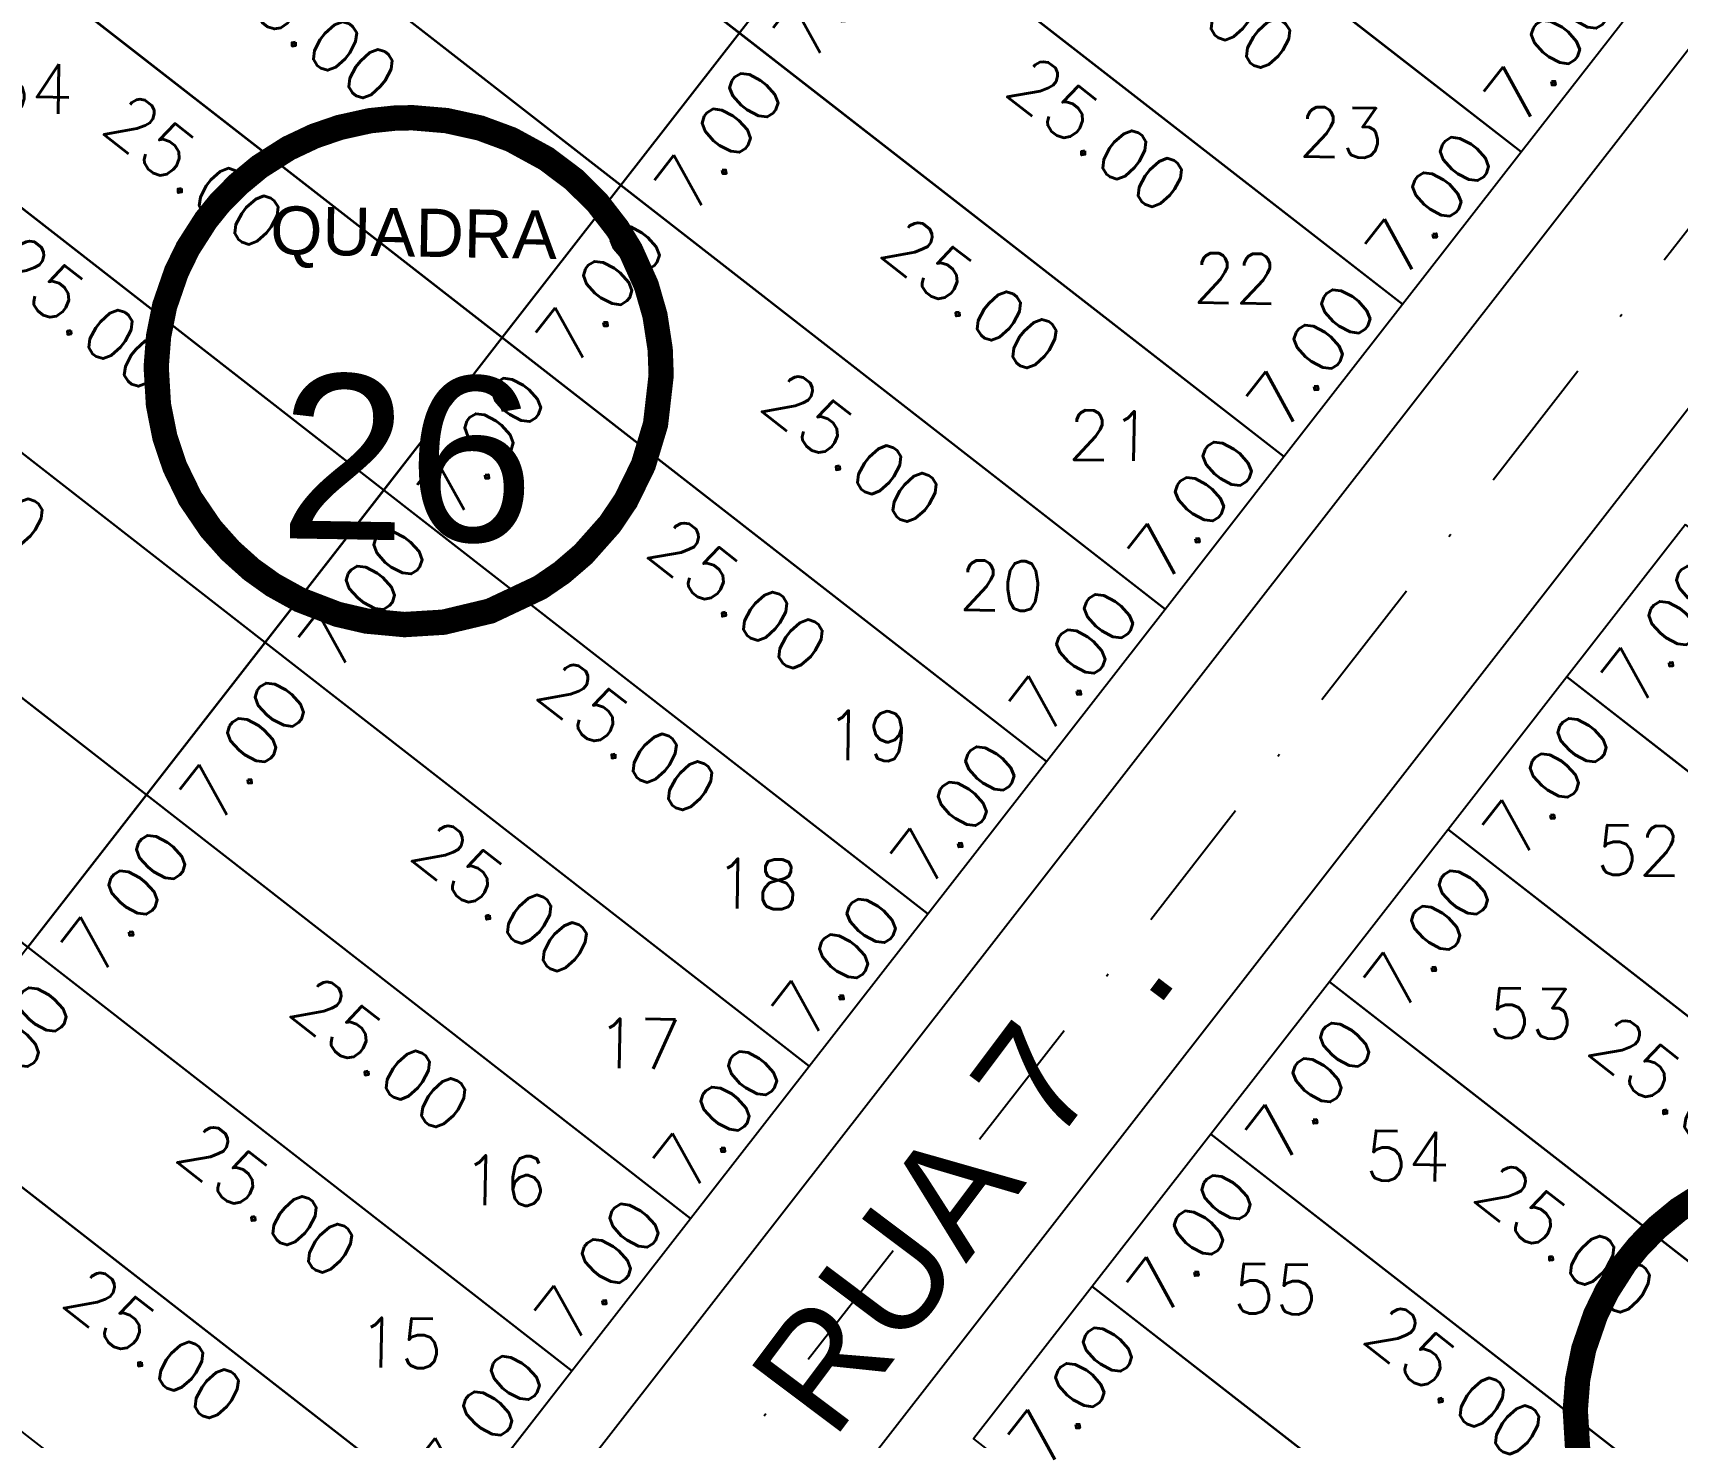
# Model space of a CAD drawing. Header units: millimetres. Extents: x -4430026 to 4783824, y 584 to 9593110.
# Drawn here: x 2758.8 to 2818.4, y 1023.1 to 1074 of the extents above; entities that cross this region are included whole.
import ezdxf
from ezdxf.enums import TextEntityAlignment as Align

# ---------------------------------------------------------------- set-up
doc = ezdxf.new("R2010")
doc.units = ezdxf.units.MM
doc.linetypes.add('CONTINUO', pattern=[0])
doc.linetypes.add('DASHDOT', pattern=[1, 0.5, -0.25, 0, -0.25])
for name, color, linetype in [('Calçada', 1, 'Continuous'), ('Cota', 8, 'Continuous'), ('EIXO DAS VIAS', 252, 'DASHDOT'), ('Lotes', 2, 'Continuous'), ('Nomes de Ruas', 3, 'Continuous'), ('Numero de lotes', 5, 'Continuous'), ('númeraçãoquadras', 4, 'Continuous')]:
    doc.layers.add(name, color=color, linetype=linetype)
doc.styles.add('arcad1', font='romans.shx')
doc.styles.add('ARIAL', font='arial.ttf', dxfattribs={"height": 0.25})
doc.styles.add('ROMANS', font='romans.shx')
doc.styles.add('STYLE1', font='sanss___.ttf')
doc.dimstyles.new('BOLA100', dxfattribs={"dimscale": 0, "dimtxt": 1.9, "dimasz": 0.18, "dimexe": 0.18, "dimexo": 0.063, "dimgap": 0, "dimtad": 1, "dimzin": 4, "dimdsep": 46, "dimtxsty": 'ROMANS', "dimcen": 0.09, "dimse1": 1, "dimse2": 1, "dimsd1": 1, "dimsd2": 1, "dimclrt": 256, "dimaunit": 1, "dimadec": 4, "dimazin": 0, "dimtfac": 1.2, "dimtix": 1, "dimtmove": 2, "dimatfit": 3, "dimfxl": 1, "dimtvp": 2, "dimtolj": 1, "dimtzin": 4, "dimarcsym": 0})

# ---------------------------------------------------------------- blocks, each defined once
blk = doc.blocks.new('*D657')
at = {"layer": 'DEFPOINTS', "color": 0}
for p in [(2797.227, 1028.592), (2799.428, 1026.878), (2792.926, 1023.069)]:
    blk.add_point(p, dxfattribs=at)
at = {"layer": 'Cota', "insert": (2796.528, 1024.7), "char_height": 1.9, "attachment_point": 5, "rotation": 52.09358, "style": 'ROMANS'}
blk.add_mtext('\\A1;7.00', dxfattribs=at)
blk = doc.blocks.new('*D658')
at = {"layer": 'DEFPOINTS', "color": 0}
for p in [(2801.527, 1034.115), (2803.729, 1032.401), (2797.227, 1028.592)]:
    blk.add_point(p, dxfattribs=at)
at = {"layer": 'Cota', "insert": (2800.829, 1030.223), "char_height": 1.9, "attachment_point": 5, "rotation": 52.09358, "style": 'ROMANS'}
blk.add_mtext('\\A1;7.00', dxfattribs=at)
blk = doc.blocks.new('*D659')
at = {"layer": 'DEFPOINTS', "color": 0}
for p in [(2805.828, 1039.638), (2808.029, 1037.924), (2801.527, 1034.115)]:
    blk.add_point(p, dxfattribs=at)
at = {"layer": 'Cota', "insert": (2805.13, 1035.746), "char_height": 1.9, "attachment_point": 5, "rotation": 52.09358, "style": 'ROMANS'}
blk.add_mtext('\\A1;7.00', dxfattribs=at)
blk = doc.blocks.new('*D660')
at = {"layer": 'DEFPOINTS', "color": 0}
for p in [(2810.128, 1045.162), (2812.33, 1043.447), (2805.828, 1039.638)]:
    blk.add_point(p, dxfattribs=at)
at = {"layer": 'Cota', "insert": (2809.43, 1041.269), "char_height": 1.9, "attachment_point": 5, "rotation": 52.09358, "style": 'ROMANS'}
blk.add_mtext('\\A1;7.00', dxfattribs=at)
blk = doc.blocks.new('*D661')
at = {"layer": 'DEFPOINTS', "color": 0}
for p in [(2814.429, 1050.685), (2816.631, 1048.97), (2810.128, 1045.162)]:
    blk.add_point(p, dxfattribs=at)
at = {"layer": 'Cota', "insert": (2813.731, 1046.792), "char_height": 1.9, "attachment_point": 5, "rotation": 52.09358, "style": 'ROMANS'}
blk.add_mtext('\\A1;7.00', dxfattribs=at)
blk = doc.blocks.new('*D662')
at = {"layer": 'DEFPOINTS', "color": 0}
for p in [(2818.73, 1056.208), (2820.931, 1054.493), (2814.429, 1050.685)]:
    blk.add_point(p, dxfattribs=at)
at = {"layer": 'Cota', "insert": (2818.031, 1052.316), "char_height": 1.9, "attachment_point": 5, "rotation": 52.09358, "style": 'ROMANS'}
blk.add_mtext('\\A1;7.00', dxfattribs=at)
blk = doc.blocks.new('*D782')
at = {"layer": 'DEFPOINTS', "color": 0}
for p in [(2758.643, 1040.892), (2760.809, 1039.206), (2754.342, 1035.369)]:
    blk.add_point(p, dxfattribs=at)
at = {"layer": 'Cota', "insert": (2757.909, 1037.028), "char_height": 1.9, "attachment_point": 5, "rotation": 52.09358, "style": 'ROMANS'}
blk.add_mtext('\\A1;7.00', dxfattribs=at)
blk = doc.blocks.new('*D783')
at = {"layer": 'DEFPOINTS', "color": 0}
for p in [(2762.943, 1046.415), (2765.109, 1044.729), (2758.643, 1040.892)]:
    blk.add_point(p, dxfattribs=at)
at = {"layer": 'Cota', "insert": (2762.209, 1042.551), "char_height": 1.9, "attachment_point": 5, "rotation": 52.09358, "style": 'ROMANS'}
blk.add_mtext('\\A1;7.00', dxfattribs=at)
blk = doc.blocks.new('*D784')
at = {"layer": 'DEFPOINTS', "color": 0}
for p in [(2767.244, 1051.938), (2769.41, 1050.252), (2762.943, 1046.415)]:
    blk.add_point(p, dxfattribs=at)
at = {"layer": 'Cota', "insert": (2766.51, 1048.074), "char_height": 1.9, "attachment_point": 5, "rotation": 52.09358, "style": 'ROMANS'}
blk.add_mtext('\\A1;7.00', dxfattribs=at)
blk = doc.blocks.new('*D785')
at = {"layer": 'DEFPOINTS', "color": 0}
for p in [(2771.545, 1057.462), (2773.711, 1055.775), (2767.244, 1051.938)]:
    blk.add_point(p, dxfattribs=at)
at = {"layer": 'Cota', "insert": (2770.811, 1053.597), "char_height": 1.9, "attachment_point": 5, "rotation": 52.09358, "style": 'ROMANS'}
blk.add_mtext('\\A1;7.00', dxfattribs=at)
blk = doc.blocks.new('*D786')
at = {"layer": 'DEFPOINTS', "color": 0}
for p in [(2775.845, 1062.985), (2778.011, 1061.298), (2771.545, 1057.462)]:
    blk.add_point(p, dxfattribs=at)
at = {"layer": 'Cota', "insert": (2775.111, 1059.12), "char_height": 1.9, "attachment_point": 5, "rotation": 52.09358, "style": 'ROMANS'}
blk.add_mtext('\\A1;7.00', dxfattribs=at)
blk = doc.blocks.new('*D787')
at = {"layer": 'DEFPOINTS', "color": 0}
for p in [(2780.146, 1068.508), (2782.312, 1066.821), (2775.845, 1062.985)]:
    blk.add_point(p, dxfattribs=at)
at = {"layer": 'Cota', "insert": (2779.412, 1064.643), "char_height": 1.9, "attachment_point": 5, "rotation": 52.09358, "style": 'ROMANS'}
blk.add_mtext('\\A1;7.00', dxfattribs=at)
blk = doc.blocks.new('*D788')
at = {"layer": 'DEFPOINTS', "color": 0}
for p in [(2784.447, 1074.031), (2786.612, 1072.344), (2780.146, 1068.508)]:
    blk.add_point(p, dxfattribs=at)
at = {"layer": 'Cota', "insert": (2783.713, 1070.166), "char_height": 1.9, "attachment_point": 5, "rotation": 52.09358, "style": 'ROMANS'}
blk.add_mtext('\\A1;7.00', dxfattribs=at)
blk = doc.blocks.new('*D789')
at = {"layer": 'DEFPOINTS', "color": 0}
for p in [(2788.747, 1079.554), (2790.913, 1077.867), (2784.447, 1074.031)]:
    blk.add_point(p, dxfattribs=at)
at = {"layer": 'Cota', "insert": (2788.013, 1075.69), "char_height": 1.9, "attachment_point": 5, "rotation": 52.09358, "style": 'ROMANS'}
blk.add_mtext('\\A1;7.00', dxfattribs=at)
blk = doc.blocks.new('*D802')
at = {"layer": 'DEFPOINTS', "color": 0}
for p in [(2777.964, 1025.847), (2778.368, 1025.533), (2774.068, 1020.01)]:
    blk.add_point(p, dxfattribs=at)
at = {"layer": 'Cota', "insert": (2775.064, 1023.67), "char_height": 1.9, "attachment_point": 5, "rotation": 52.09358, "style": 'ROMANS'}
blk.add_mtext('\\A1;7.00', dxfattribs=at)
blk = doc.blocks.new('*D803')
at = {"layer": 'DEFPOINTS', "color": 0}
for p in [(2782.265, 1031.371), (2782.669, 1031.056), (2778.368, 1025.533)]:
    blk.add_point(p, dxfattribs=at)
at = {"layer": 'Cota', "insert": (2779.365, 1029.193), "char_height": 1.9, "attachment_point": 5, "rotation": 52.09358, "style": 'ROMANS'}
blk.add_mtext('\\A1;7.00', dxfattribs=at)
blk = doc.blocks.new('*D804')
at = {"layer": 'DEFPOINTS', "color": 0}
for p in [(2786.565, 1036.894), (2786.969, 1036.579), (2782.669, 1031.056)]:
    blk.add_point(p, dxfattribs=at)
at = {"layer": 'Cota', "insert": (2783.666, 1034.716), "char_height": 1.9, "attachment_point": 5, "rotation": 52.09358, "style": 'ROMANS'}
blk.add_mtext('\\A1;7.00', dxfattribs=at)
blk = doc.blocks.new('*D805')
at = {"layer": 'DEFPOINTS', "color": 0}
for p in [(2790.866, 1042.417), (2791.27, 1042.102), (2786.969, 1036.579)]:
    blk.add_point(p, dxfattribs=at)
at = {"layer": 'Cota', "insert": (2787.966, 1040.239), "char_height": 1.9, "attachment_point": 5, "rotation": 52.09358, "style": 'ROMANS'}
blk.add_mtext('\\A1;7.00', dxfattribs=at)
blk = doc.blocks.new('*D806')
at = {"layer": 'DEFPOINTS', "color": 0}
for p in [(2795.167, 1047.94), (2795.571, 1047.625), (2791.27, 1042.102)]:
    blk.add_point(p, dxfattribs=at)
at = {"layer": 'Cota', "insert": (2792.267, 1045.762), "char_height": 1.9, "attachment_point": 5, "rotation": 52.09358, "style": 'ROMANS'}
blk.add_mtext('\\A1;7.00', dxfattribs=at)
blk = doc.blocks.new('*D807')
at = {"layer": 'DEFPOINTS', "color": 0}
for p in [(2799.467, 1053.463), (2799.871, 1053.148), (2795.571, 1047.625)]:
    blk.add_point(p, dxfattribs=at)
at = {"layer": 'Cota', "insert": (2796.567, 1051.285), "char_height": 1.9, "attachment_point": 5, "rotation": 52.09358, "style": 'ROMANS'}
blk.add_mtext('\\A1;7.00', dxfattribs=at)
blk = doc.blocks.new('*D808')
at = {"layer": 'DEFPOINTS', "color": 0}
for p in [(2803.768, 1058.986), (2804.172, 1058.671), (2799.871, 1053.148)]:
    blk.add_point(p, dxfattribs=at)
at = {"layer": 'Cota', "insert": (2800.868, 1056.808), "char_height": 1.9, "attachment_point": 5, "rotation": 52.09358, "style": 'ROMANS'}
blk.add_mtext('\\A1;7.00', dxfattribs=at)
blk = doc.blocks.new('*D809')
at = {"layer": 'DEFPOINTS', "color": 0}
for p in [(2808.068, 1064.509), (2808.473, 1064.195), (2804.172, 1058.671)]:
    blk.add_point(p, dxfattribs=at)
at = {"layer": 'Cota', "insert": (2805.169, 1062.331), "char_height": 1.9, "attachment_point": 5, "rotation": 52.09358, "style": 'ROMANS'}
blk.add_mtext('\\A1;7.00', dxfattribs=at)
blk = doc.blocks.new('*D810')
at = {"layer": 'DEFPOINTS', "color": 0}
for p in [(2812.369, 1070.032), (2812.773, 1069.718), (2808.473, 1064.195)]:
    blk.add_point(p, dxfattribs=at)
at = {"layer": 'Cota', "insert": (2809.469, 1067.854), "char_height": 1.9, "attachment_point": 5, "rotation": 52.09358, "style": 'ROMANS'}
blk.add_mtext('\\A1;7.00', dxfattribs=at)
blk = doc.blocks.new('*D811')
at = {"layer": 'DEFPOINTS', "color": 0}
for p in [(2816.67, 1075.555), (2817.074, 1075.241), (2812.773, 1069.718)]:
    blk.add_point(p, dxfattribs=at)
at = {"layer": 'Cota', "insert": (2813.77, 1073.378), "char_height": 1.9, "attachment_point": 5, "rotation": 52.09358, "style": 'ROMANS'}
blk.add_mtext('\\A1;7.00', dxfattribs=at)
blk = doc.blocks.new('*D4813')
at = {"layer": 'DEFPOINTS', "color": 0}
for p in [(2797.348, 1090.6), (2817.074, 1075.241), (2814.976, 1072.546)]:
    blk.add_point(p, dxfattribs=at)
at = {"layer": 'Cota', "insert": (2805.696, 1080.975), "char_height": 1.9, "attachment_point": 5, "rotation": 322.09358, "style": 'ROMANS'}
blk.add_mtext('\\A1;25.00', dxfattribs=at)
blk = doc.blocks.new('*D4822')
at = {"layer": 'DEFPOINTS', "color": 0}
for p in [(2793.048, 1085.077), (2812.773, 1069.718), (2810.635, 1066.972)]:
    blk.add_point(p, dxfattribs=at)
at = {"layer": 'Cota', "insert": (2801.356, 1075.401), "char_height": 1.9, "attachment_point": 5, "rotation": 322.09358, "style": 'ROMANS'}
blk.add_mtext('\\A1;25.00', dxfattribs=at)
blk = doc.blocks.new('*D4831')
at = {"layer": 'DEFPOINTS', "color": 0}
for p in [(2788.747, 1079.554), (2808.473, 1064.195), (2806.708, 1061.929)]:
    blk.add_point(p, dxfattribs=at)
at = {"layer": 'Cota', "insert": (2797.429, 1070.358), "char_height": 1.9, "attachment_point": 5, "rotation": 322.09358, "style": 'ROMANS'}
blk.add_mtext('\\A1;25.00', dxfattribs=at)
blk = doc.blocks.new('*D4840')
at = {"layer": 'DEFPOINTS', "color": 0}
for p in [(2764.721, 1089.39), (2784.447, 1074.031), (2782.436, 1071.449)]:
    blk.add_point(p, dxfattribs=at)
at = {"layer": 'Cota', "insert": (2773.157, 1079.878), "char_height": 1.9, "attachment_point": 5, "rotation": 322.09358, "style": 'ROMANS'}
blk.add_mtext('\\A1;25.00', dxfattribs=at)
blk = doc.blocks.new('*D4841')
at = {"layer": 'DEFPOINTS', "color": 0}
for p in [(2784.447, 1074.031), (2804.172, 1058.671), (2802.161, 1056.089)]:
    blk.add_point(p, dxfattribs=at)
at = {"layer": 'Cota', "insert": (2792.882, 1064.519), "char_height": 1.9, "attachment_point": 5, "rotation": 322.09358, "style": 'ROMANS'}
blk.add_mtext('\\A1;25.00', dxfattribs=at)
blk = doc.blocks.new('*D4842')
at = {"layer": 'DEFPOINTS', "color": 0}
for p in [(2814.429, 1050.685), (2834.154, 1035.325), (2832.144, 1032.743)]:
    blk.add_point(p, dxfattribs=at)
at = {"layer": 'Cota', "insert": (2822.865, 1041.173), "char_height": 1.9, "attachment_point": 5, "rotation": 322.09358, "style": 'ROMANS'}
blk.add_mtext('\\A1;25.00', dxfattribs=at)
blk = doc.blocks.new('*D4850')
at = {"layer": 'DEFPOINTS', "color": 0}
for p in [(2760.421, 1083.867), (2780.146, 1068.508), (2778.096, 1065.875)]:
    blk.add_point(p, dxfattribs=at)
at = {"layer": 'Cota', "insert": (2768.817, 1074.304), "char_height": 1.9, "attachment_point": 5, "rotation": 322.09358, "style": 'ROMANS'}
blk.add_mtext('\\A1;25.00', dxfattribs=at)
blk = doc.blocks.new('*D4851')
at = {"layer": 'DEFPOINTS', "color": 0}
for p in [(2780.146, 1068.508), (2799.871, 1053.148), (2797.821, 1050.515)]:
    blk.add_point(p, dxfattribs=at)
at = {"layer": 'Cota', "insert": (2788.542, 1058.945), "char_height": 1.9, "attachment_point": 5, "rotation": 322.09358, "style": 'ROMANS'}
blk.add_mtext('\\A1;25.00', dxfattribs=at)
blk = doc.blocks.new('*D4852')
at = {"layer": 'DEFPOINTS', "color": 0}
for p in [(2810.128, 1045.162), (2829.854, 1029.802), (2827.804, 1027.169)]:
    blk.add_point(p, dxfattribs=at)
at = {"layer": 'Cota', "insert": (2818.525, 1035.598), "char_height": 1.9, "attachment_point": 5, "rotation": 322.09358, "style": 'ROMANS'}
blk.add_mtext('\\A1;25.00', dxfattribs=at)
blk = doc.blocks.new('*D4860')
at = {"layer": 'DEFPOINTS', "color": 0}
for p in [(2756.12, 1078.344), (2775.845, 1062.985), (2773.962, 1060.566)]:
    blk.add_point(p, dxfattribs=at)
at = {"layer": 'Cota', "insert": (2764.683, 1068.995), "char_height": 1.9, "attachment_point": 5, "rotation": 322.09358, "style": 'ROMANS'}
blk.add_mtext('\\A1;25.00', dxfattribs=at)
blk = doc.blocks.new('*D4861')
at = {"layer": 'DEFPOINTS', "color": 0}
for p in [(2775.845, 1062.985), (2795.571, 1047.625), (2793.688, 1045.207)]:
    blk.add_point(p, dxfattribs=at)
at = {"layer": 'Cota', "insert": (2784.409, 1053.636), "char_height": 1.9, "attachment_point": 5, "rotation": 322.09358, "style": 'ROMANS'}
blk.add_mtext('\\A1;25.00', dxfattribs=at)
blk = doc.blocks.new('*D4862')
at = {"layer": 'DEFPOINTS', "color": 0}
for p in [(2805.828, 1039.638), (2825.553, 1024.279), (2823.67, 1021.861)]:
    blk.add_point(p, dxfattribs=at)
at = {"layer": 'Cota', "insert": (2814.391, 1030.29), "char_height": 1.9, "attachment_point": 5, "rotation": 322.09358, "style": 'ROMANS'}
blk.add_mtext('\\A1;25.00', dxfattribs=at)
blk = doc.blocks.new('*D4870')
at = {"layer": 'DEFPOINTS', "color": 0}
for p in [(2751.819, 1072.821), (2771.545, 1057.462), (2769.958, 1055.424)]:
    blk.add_point(p, dxfattribs=at)
at = {"layer": 'Cota', "insert": (2760.679, 1063.853), "char_height": 1.9, "attachment_point": 5, "rotation": 322.09358, "style": 'ROMANS'}
blk.add_mtext('\\A1;25.00', dxfattribs=at)
blk = doc.blocks.new('*D4871')
at = {"layer": 'DEFPOINTS', "color": 0}
for p in [(2771.545, 1057.462), (2791.27, 1042.102), (2789.684, 1040.065)]:
    blk.add_point(p, dxfattribs=at)
at = {"layer": 'Cota', "insert": (2780.405, 1048.494), "char_height": 1.9, "attachment_point": 5, "rotation": 322.09358, "style": 'ROMANS'}
blk.add_mtext('\\A1;25.00', dxfattribs=at)
blk = doc.blocks.new('*D4872')
at = {"layer": 'DEFPOINTS', "color": 0}
for p in [(2801.527, 1034.115), (2821.253, 1018.756), (2819.666, 1016.719)]:
    blk.add_point(p, dxfattribs=at)
at = {"layer": 'Cota', "insert": (2810.387, 1025.148), "char_height": 1.9, "attachment_point": 5, "rotation": 322.09358, "style": 'ROMANS'}
blk.add_mtext('\\A1;25.00', dxfattribs=at)
blk = doc.blocks.new('*D4880')
at = {"layer": 'DEFPOINTS', "color": 0}
for p in [(2747.519, 1067.298), (2767.244, 1051.938), (2765.412, 1049.585)]:
    blk.add_point(p, dxfattribs=at)
at = {"layer": 'Cota', "insert": (2756.133, 1058.014), "char_height": 1.9, "attachment_point": 5, "rotation": 322.09358, "style": 'ROMANS'}
blk.add_mtext('\\A1;25.00', dxfattribs=at)
blk = doc.blocks.new('*D4881')
at = {"layer": 'DEFPOINTS', "color": 0}
for p in [(2767.244, 1051.938), (2786.969, 1036.579), (2785.137, 1034.226)]:
    blk.add_point(p, dxfattribs=at)
at = {"layer": 'Cota', "insert": (2775.858, 1042.655), "char_height": 1.9, "attachment_point": 5, "rotation": 322.09358, "style": 'ROMANS'}
blk.add_mtext('\\A1;25.00', dxfattribs=at)
blk = doc.blocks.new('*D4882')
at = {"layer": 'DEFPOINTS', "color": 0}
for p in [(2797.227, 1028.592), (2816.952, 1013.233), (2815.12, 1010.88)]:
    blk.add_point(p, dxfattribs=at)
at = {"layer": 'Cota', "insert": (2805.841, 1019.309), "char_height": 1.9, "attachment_point": 5, "rotation": 322.09358, "style": 'ROMANS'}
blk.add_mtext('\\A1;25.00', dxfattribs=at)
blk = doc.blocks.new('*D4890')
at = {"layer": 'DEFPOINTS', "color": 0}
for p in [(2743.218, 1061.775), (2762.943, 1046.415), (2761.012, 1043.934)]:
    blk.add_point(p, dxfattribs=at)
at = {"layer": 'Cota', "insert": (2751.733, 1052.363), "char_height": 1.9, "attachment_point": 5, "rotation": 322.09358, "style": 'ROMANS'}
blk.add_mtext('\\A1;25.00', dxfattribs=at)
blk = doc.blocks.new('*D4891')
at = {"layer": 'DEFPOINTS', "color": 0}
for p in [(2762.943, 1046.415), (2782.669, 1031.056), (2780.737, 1028.575)]:
    blk.add_point(p, dxfattribs=at)
at = {"layer": 'Cota', "insert": (2771.458, 1037.004), "char_height": 1.9, "attachment_point": 5, "rotation": 322.09358, "style": 'ROMANS'}
blk.add_mtext('\\A1;25.00', dxfattribs=at)
blk = doc.blocks.new('*D4901')
at = {"layer": 'DEFPOINTS', "color": 0}
for p in [(2758.643, 1040.892), (2778.368, 1025.533), (2776.63, 1023.301)]:
    blk.add_point(p, dxfattribs=at)
at = {"layer": 'Cota', "insert": (2767.351, 1031.73), "char_height": 1.9, "attachment_point": 5, "rotation": 322.09358, "style": 'ROMANS'}
blk.add_mtext('\\A1;25.00', dxfattribs=at)
blk = doc.blocks.new('*D4911')
at = {"layer": 'DEFPOINTS', "color": 0}
for p in [(2754.342, 1035.369), (2774.068, 1020.01), (2772.523, 1018.027)]:
    blk.add_point(p, dxfattribs=at)
at = {"layer": 'Cota', "insert": (2763.244, 1026.456), "char_height": 1.9, "attachment_point": 5, "rotation": 322.09358, "style": 'ROMANS'}
blk.add_mtext('\\A1;25.00', dxfattribs=at)
blk = doc.blocks.new('*D4923')
at = {"layer": 'DEFPOINTS', "color": 0}
for p in [(2750.042, 1029.846), (2769.767, 1014.487), (2767.734, 1011.876)]:
    blk.add_point(p, dxfattribs=at)
at = {"layer": 'Cota', "insert": (2758.455, 1020.305), "char_height": 1.9, "attachment_point": 5, "rotation": 322.09358, "style": 'ROMANS'}
blk.add_mtext('\\A1;25.00', dxfattribs=at)
blk = doc.blocks.new('*D4932')
at = {"layer": 'DEFPOINTS', "color": 0}
for p in [(2745.741, 1024.323), (2765.466, 1008.964), (2763.717, 1006.717)]:
    blk.add_point(p, dxfattribs=at)
at = {"layer": 'Cota', "insert": (2754.438, 1015.147), "char_height": 1.9, "attachment_point": 5, "rotation": 322.09358, "style": 'ROMANS'}
blk.add_mtext('\\A1;25.00', dxfattribs=at)
blk = doc.blocks.new('NUM_quadra')
at = {"color": 6, "const_width": 0.02}
blk.add_lwpolyline([(-0.0134, 0.1996), (-0.034, 0.1971), (-0.0579, 0.1914), (-0.0779, 0.1842), (-0.0981, 0.1743), (-0.1208, 0.1594), (-0.1377, 0.145), (-0.1521, 0.1299), (-0.1625, 0.1166), (-0.1764, 0.0942), (-0.1852, 0.0754), (-0.1941, 0.0483), (-0.1985, 0.0243), (-0.2, 0), (-0.1977, -0.0299), (-0.1921, -0.0556), (-0.1839, -0.0786), (-0.1713, -0.1033), (-0.1546, -0.1269), (-0.1389, -0.1439), (-0.1219, -0.1586), (-0.1046, -0.1705), (-0.0831, -0.1819), (-0.0531, -0.1928), (-0.0302, -0.1977), (0, -0.2), (0.0309, -0.1976), (0.0677, -0.1882), (0.1069, -0.169), (0.124, -0.1569), (0.1407, -0.1421), (0.1614, -0.1181), (0.1737, -0.0992), (0.187, -0.071), (0.1962, -0.0386), (0.2, 0), (0.1989, 0.0205), (0.1943, 0.0473), (0.1871, 0.0707), (0.1741, 0.0984), (0.1635, 0.1151), (0.1472, 0.1354), (0.1285, 0.1533), (0.1063, 0.1694), (0.0782, 0.1841), (0.0533, 0.1928), (0.0267, 0.1982), (0, 0.2)], close=True, dxfattribs=at)
blk.add_circle((0, 0), 0.2)
at = {"color": 3, "insert": (-0.1114, 0.1285), "char_height": 0.038, "width": 0.2663, "attachment_point": 1, "style": 'STYLE1'}
blk.add_mtext('\\fArial|b0|i0|c0|p34;QUADRA', dxfattribs=at)
at = {"color": 3, "style": 'STYLE1'}
blk.add_attdef('00', text='', height=0.13, dxfattribs=at).set_placement((0, -0.1335), align=Align.CENTER)

msp = doc.modelspace()

# ---------------------------------------------------------------- linework, layer by layer
at = {"layer": 'Calçada', "lineweight": -3}
for p, q in [((2721.668, 948.646), (2874.033, 1144.322)), ((2721.668, 948.646), (2874.033, 1144.322)), ((2721.668, 948.646), (2874.033, 1144.322)), ((2721.668, 948.646), (2874.033, 1144.322)), ((2880.345, 1139.407), (2727.98, 943.731)), ((2880.345, 1139.407), (2727.98, 943.731))]:
    msp.add_line(p, q, dxfattribs=at)
at = {"layer": 'EIXO DAS VIAS', "ltscale": 10}
msp.add_line((2718.68, 938.298, 103.708), (2883.333, 1149.754, 103.708), dxfattribs=at)
at = {"layer": 'Lotes', "lineweight": -3}
for p, q in [((2854.485, 1163.979), (2701.506, 967.514)), ((2812.773, 1069.718), (2773.322, 1100.436)), ((2808.473, 1064.195), (2769.022, 1094.913)), ((2804.172, 1058.671), (2764.721, 1089.39)), ((2799.871, 1053.148), (2760.421, 1083.867)), ((2795.571, 1047.625), (2756.12, 1078.344)), ((2791.27, 1042.102), (2751.819, 1072.821)), ((2786.969, 1036.579), (2747.519, 1067.298)), ((2782.669, 1031.056), (2743.218, 1061.775)), ((2778.368, 1025.533), (2738.917, 1056.252)), ((2774.068, 1020.01), (2734.617, 1050.728)), ((2853.88, 1019.966), (2814.429, 1050.685)), ((2849.579, 1014.443), (2810.128, 1045.162)), ((2845.279, 1008.92), (2805.828, 1039.638)), ((2840.978, 1003.397), (2801.527, 1034.115)), ((2836.677, 997.874), (2797.227, 1028.592))]:
    msp.add_line(p, q, dxfattribs=at)
at = {"layer": 'Lotes', "linetype": 'CONTINUO', "lineweight": -3}
for p, q in [((2784.447, 1074.031), (2764.721, 1089.39)), ((2764.721, 1089.39), (2784.447, 1074.031)), ((2793.048, 1085.077), (2812.773, 1069.718)), ((2812.773, 1069.718), (2793.048, 1085.077)), ((2780.146, 1068.508), (2760.421, 1083.867)), ((2760.421, 1083.867), (2780.146, 1068.508)), ((2784.447, 1074.031), (2788.747, 1079.554)), ((2788.747, 1079.554), (2784.447, 1074.031)), ((2788.747, 1079.554), (2808.473, 1064.195)), ((2808.473, 1064.195), (2788.747, 1079.554)), ((2775.845, 1062.985), (2756.12, 1078.344)), ((2756.12, 1078.344), (2775.845, 1062.985)), ((2812.773, 1069.718), (2817.074, 1075.241)), ((2780.146, 1068.508), (2784.447, 1074.031)), ((2784.447, 1074.031), (2780.146, 1068.508)), ((2784.447, 1074.031), (2804.172, 1058.671)), ((2804.172, 1058.671), (2784.447, 1074.031)), ((2771.545, 1057.462), (2751.819, 1072.821)), ((2751.819, 1072.821), (2771.545, 1057.462)), ((2808.473, 1064.195), (2812.773, 1069.718)), ((2775.845, 1062.985), (2780.146, 1068.508)), ((2780.146, 1068.508), (2775.845, 1062.985)), ((2780.146, 1068.508), (2799.871, 1053.148)), ((2799.871, 1053.148), (2780.146, 1068.508)), ((2767.244, 1051.938), (2747.519, 1067.298)), ((2747.519, 1067.298), (2767.244, 1051.938)), ((2804.172, 1058.671), (2808.473, 1064.195)), ((2771.545, 1057.462), (2775.845, 1062.985)), ((2775.845, 1062.985), (2771.545, 1057.462)), ((2775.845, 1062.985), (2795.571, 1047.625)), ((2795.571, 1047.625), (2775.845, 1062.985)), ((2762.943, 1046.415), (2743.218, 1061.775)), ((2743.218, 1061.775), (2762.943, 1046.415)), ((2799.871, 1053.148), (2804.172, 1058.671)), ((2767.244, 1051.938), (2771.545, 1057.462)), ((2771.545, 1057.462), (2767.244, 1051.938)), ((2771.545, 1057.462), (2791.27, 1042.102)), ((2791.27, 1042.102), (2771.545, 1057.462)), ((2818.73, 1056.208), (2814.429, 1050.685)), ((2795.571, 1047.625), (2799.871, 1053.148)), ((2762.943, 1046.415), (2767.244, 1051.938)), ((2767.244, 1051.938), (2762.943, 1046.415)), ((2767.244, 1051.938), (2786.969, 1036.579)), ((2786.969, 1036.579), (2767.244, 1051.938)), ((2814.429, 1050.685), (2810.128, 1045.162)), ((2834.154, 1035.325), (2814.429, 1050.685)), ((2814.429, 1050.685), (2834.154, 1035.325)), ((2791.27, 1042.102), (2795.571, 1047.625)), ((2758.643, 1040.892), (2762.943, 1046.415)), ((2762.943, 1046.415), (2758.643, 1040.892)), ((2762.943, 1046.415), (2782.669, 1031.056)), ((2782.669, 1031.056), (2762.943, 1046.415)), ((2810.128, 1045.162), (2805.828, 1039.638)), ((2829.854, 1029.802), (2810.128, 1045.162)), ((2810.128, 1045.162), (2829.854, 1029.802)), ((2786.969, 1036.579), (2791.27, 1042.102)), ((2758.643, 1040.892), (2778.368, 1025.533)), ((2778.368, 1025.533), (2758.643, 1040.892)), ((2805.828, 1039.638), (2801.527, 1034.115)), ((2825.553, 1024.279), (2805.828, 1039.638)), ((2805.828, 1039.638), (2825.553, 1024.279)), ((2782.669, 1031.056), (2786.969, 1036.579)), ((2754.342, 1035.369), (2774.068, 1020.01)), ((2774.068, 1020.01), (2754.342, 1035.369)), ((2801.527, 1034.115), (2797.227, 1028.592)), ((2821.253, 1018.756), (2801.527, 1034.115)), ((2801.527, 1034.115), (2821.253, 1018.756)), ((2778.368, 1025.533), (2782.669, 1031.056)), ((2797.227, 1028.592), (2792.926, 1023.069)), ((2816.952, 1013.233), (2797.227, 1028.592)), ((2797.227, 1028.592), (2816.952, 1013.233)), ((2774.068, 1020.01), (2778.368, 1025.533))]:
    msp.add_line(p, q, dxfattribs=at)
at = {"layer": 'Lotes'}
for points in [[(2797.348, 1090.6), (2793.048, 1085.077), (2812.773, 1069.718), (2817.074, 1075.241)], [(2764.721, 1089.39), (2760.421, 1083.867), (2780.146, 1068.508), (2784.447, 1074.031)], [(2793.048, 1085.077), (2788.747, 1079.554), (2808.473, 1064.195), (2812.773, 1069.718)], [(2760.421, 1083.867), (2756.12, 1078.344), (2775.845, 1062.985), (2780.146, 1068.508)], [(2788.747, 1079.554), (2784.447, 1074.031), (2804.172, 1058.671), (2808.473, 1064.195)], [(2756.12, 1078.344), (2751.819, 1072.821), (2771.545, 1057.462), (2775.845, 1062.985)], [(2784.447, 1074.031), (2780.146, 1068.508), (2799.871, 1053.148), (2804.172, 1058.671)], [(2751.819, 1072.821), (2747.519, 1067.298), (2767.244, 1051.938), (2771.545, 1057.462)], [(2780.146, 1068.508), (2775.845, 1062.985), (2795.571, 1047.625), (2799.871, 1053.148)], [(2747.519, 1067.298), (2743.218, 1061.775), (2762.943, 1046.415), (2767.244, 1051.938)], [(2775.845, 1062.985), (2771.545, 1057.462), (2791.27, 1042.102), (2795.571, 1047.625)], [(2743.218, 1061.775), (2738.917, 1056.252), (2758.643, 1040.892), (2762.943, 1046.415)], [(2771.545, 1057.462), (2767.244, 1051.938), (2786.969, 1036.579), (2791.27, 1042.102)], [(2818.73, 1056.208), (2814.429, 1050.685), (2834.154, 1035.325), (2838.455, 1040.848)], [(2767.244, 1051.938), (2762.943, 1046.415), (2782.669, 1031.056), (2786.969, 1036.579)], [(2814.429, 1050.685), (2810.128, 1045.162), (2829.854, 1029.802), (2834.154, 1035.325)], [(2762.943, 1046.415), (2758.643, 1040.892), (2778.368, 1025.533), (2782.669, 1031.056)], [(2810.128, 1045.162), (2805.828, 1039.638), (2825.553, 1024.279), (2829.854, 1029.802)], [(2758.643, 1040.892), (2754.342, 1035.369), (2774.068, 1020.01), (2778.368, 1025.533)], [(2805.828, 1039.638), (2801.527, 1034.115), (2821.253, 1018.756), (2825.553, 1024.279)], [(2754.342, 1035.369), (2750.042, 1029.846), (2769.767, 1014.487), (2774.068, 1020.01)], [(2801.527, 1034.115), (2797.227, 1028.592), (2816.952, 1013.233), (2821.253, 1018.756)], [(2797.227, 1028.592), (2792.926, 1023.069), (2812.651, 1007.71), (2816.952, 1013.233)]]:
    msp.add_lwpolyline(points, close=True, dxfattribs=at)

# ---------------------------------------------------------------- block references
at = {"layer": 'númeraçãoquadras', "linetype": 'ByBlock', "extrusion": (0.084411, -0.001453, 0.99643)}
ref = msp.add_blockref('NUM_quadra', (1109.328, -2735.117, 336.561), dxfattribs=dict(at, xscale=45.93175888075766, yscale=45.93175888024863, zscale=45.93175853019476, rotation=270.0385460294471))
ref.add_attrib('00', '26', dxfattribs={"layer": '0', "color": 3, "extrusion": (0.084411, -0.001453, 0.99643), "height": 5.9711, "rotation": 270.03855, "style": 'STYLE1'}).set_placement((1103.197, -2735.121, 336.561), align=Align.CENTER)
ref = msp.add_blockref('NUM_quadra', (1072.412, -2787.015, 340.958), dxfattribs=dict(at, xscale=45.93175888075766, yscale=45.93175888024863, zscale=45.93175853019476, rotation=270.0385460294471))
ref.add_attrib('00', '27', dxfattribs={"layer": '0', "color": 3, "extrusion": (0.084411, -0.001453, 0.99643), "height": 5.9711, "rotation": 270.03855, "style": 'STYLE1'}).set_placement((1066.282, -2787.02, 340.958), align=Align.CENTER)

# ---------------------------------------------------------------- texts
at = {"layer": 'Nomes de Ruas', "extrusion": (-0.066244, -0.055846, 0.996239), "style": 'ARIAL'}
msp.add_text('RUA 7  .', height=4, rotation=102.96746, dxfattribs=at).set_placement((1010.461, 2790.613, -236.598), align=Align.MIDDLE_CENTER)
at = {"layer": 'Numero de lotes', "style": 'arcad1'}
for s, p in [('54', (2758.753, 1072.017, 103.708)), ('23', (2806.262, 1070.422, 103.708)), ('22', (2802.422, 1065.134, 103.708)), ('21', (2797.893, 1059.434, 103.708)), ('20', (2793.941, 1053.993, 103.708)), ('19', (2789.076, 1048.553, 103.708)), ('52', (2817.039, 1044.397, 103.708)), ('18', (2785.065, 1043.184, 103.708)), ('53', (2813.135, 1038.486, 103.708)), ('17', (2780.79, 1037.393, 103.708)), ('54', (2808.661, 1033.314, 103.708)), ('16', (2775.92, 1032.429, 103.708)), ('55', (2803.869, 1028.495, 103.708)), ('15', (2772.154, 1026.544, 103.708))]:
    msp.add_text(s, height=1.8, rotation=358.97539, dxfattribs=at).set_placement(p, align=Align.MIDDLE_CENTER)

# ---------------------------------------------------------------- dimensions: what is measured, and where the dimension line sits
at = {"layer": 'Cota'}
for base, p1, p2, angle, picture, middle in [((2814.976, 1072.546), (2797.348, 1090.6), (2817.074, 1075.241), 142.09358, '*D4813', (2805.696, 1080.975)), ((2782.436, 1071.449), (2764.721, 1089.39), (2784.447, 1074.031), 142.09358, '*D4840', (2773.157, 1079.878)), ((2810.635, 1066.972), (2793.048, 1085.077), (2812.773, 1069.718), 142.09358, '*D4822', (2801.356, 1075.401)), ((2778.096, 1065.875), (2760.421, 1083.867), (2780.146, 1068.508), 142.09358, '*D4850', (2768.817, 1074.304)), ((2790.913, 1077.867), (2784.447, 1074.031), (2788.747, 1079.554), 232.09358, '*D789', (2788.013, 1075.69)), ((2806.708, 1061.929), (2788.747, 1079.554), (2808.473, 1064.195), 142.09358, '*D4831', (2797.429, 1070.358)), ((2773.962, 1060.566), (2756.12, 1078.344), (2775.845, 1062.985), 142.09358, '*D4860', (2764.683, 1068.995)), ((2816.67, 1075.555), (2812.773, 1069.718), (2817.074, 1075.241), 232.09358, '*D811', (2813.77, 1073.378)), ((2786.612, 1072.344), (2780.146, 1068.508), (2784.447, 1074.031), 232.09358, '*D788', (2783.713, 1070.166)), ((2802.161, 1056.089), (2784.447, 1074.031), (2804.172, 1058.671), 142.09358, '*D4841', (2792.882, 1064.519)), ((2769.958, 1055.424), (2751.819, 1072.821), (2771.545, 1057.462), 142.09358, '*D4870', (2760.679, 1063.853)), ((2812.369, 1070.032), (2808.473, 1064.195), (2812.773, 1069.718), 232.09358, '*D810', (2809.469, 1067.854)), ((2782.312, 1066.821), (2775.845, 1062.985), (2780.146, 1068.508), 232.09358, '*D787', (2779.412, 1064.643)), ((2797.821, 1050.515), (2780.146, 1068.508), (2799.871, 1053.148), 142.09358, '*D4851', (2788.542, 1058.945)), ((2765.412, 1049.585), (2747.519, 1067.298), (2767.244, 1051.938), 142.09358, '*D4880', (2756.133, 1058.014)), ((2808.068, 1064.509), (2804.172, 1058.671), (2808.473, 1064.195), 232.09358, '*D809', (2805.169, 1062.331)), ((2778.011, 1061.298), (2771.545, 1057.462), (2775.845, 1062.985), 232.09358, '*D786', (2775.111, 1059.12)), ((2793.688, 1045.207), (2775.845, 1062.985), (2795.571, 1047.625), 142.09358, '*D4861', (2784.409, 1053.636)), ((2761.012, 1043.934), (2743.218, 1061.775), (2762.943, 1046.415), 142.09358, '*D4890', (2751.733, 1052.363)), ((2803.768, 1058.986), (2799.871, 1053.148), (2804.172, 1058.671), 232.09358, '*D808', (2800.868, 1056.808)), ((2773.711, 1055.775), (2767.244, 1051.938), (2771.545, 1057.462), 232.09358, '*D785', (2770.811, 1053.597)), ((2789.684, 1040.065), (2771.545, 1057.462), (2791.27, 1042.102), 142.09358, '*D4871', (2780.405, 1048.494)), ((2820.931, 1054.493), (2814.429, 1050.685), (2818.73, 1056.208), 232.09358, '*D662', (2818.031, 1052.316)), ((2799.467, 1053.463), (2795.571, 1047.625), (2799.871, 1053.148), 232.09358, '*D807', (2796.567, 1051.285)), ((2769.41, 1050.252), (2762.943, 1046.415), (2767.244, 1051.938), 232.09358, '*D784', (2766.51, 1048.074)), ((2785.137, 1034.226), (2767.244, 1051.938), (2786.969, 1036.579), 142.09358, '*D4881', (2775.858, 1042.655)), ((2816.631, 1048.97), (2810.128, 1045.162), (2814.429, 1050.685), 232.09358, '*D661', (2813.731, 1046.792)), ((2832.144, 1032.743), (2814.429, 1050.685), (2834.154, 1035.325), 142.09358, '*D4842', (2822.865, 1041.173)), ((2795.167, 1047.94), (2791.27, 1042.102), (2795.571, 1047.625), 232.09358, '*D806', (2792.267, 1045.762)), ((2765.109, 1044.729), (2758.643, 1040.892), (2762.943, 1046.415), 232.09358, '*D783', (2762.209, 1042.551)), ((2780.737, 1028.575), (2762.943, 1046.415), (2782.669, 1031.056), 142.09358, '*D4891', (2771.458, 1037.004)), ((2812.33, 1043.447), (2805.828, 1039.638), (2810.128, 1045.162), 232.09358, '*D660', (2809.43, 1041.269)), ((2827.804, 1027.169), (2810.128, 1045.162), (2829.854, 1029.802), 142.09358, '*D4852', (2818.525, 1035.598)), ((2790.866, 1042.417), (2786.969, 1036.579), (2791.27, 1042.102), 232.09358, '*D805', (2787.966, 1040.239)), ((2760.809, 1039.206), (2754.342, 1035.369), (2758.643, 1040.892), 232.09358, '*D782', (2757.909, 1037.028)), ((2776.63, 1023.301), (2758.643, 1040.892), (2778.368, 1025.533), 142.09358, '*D4901', (2767.351, 1031.73)), ((2808.029, 1037.924), (2801.527, 1034.115), (2805.828, 1039.638), 232.09358, '*D659', (2805.13, 1035.746)), ((2823.67, 1021.861), (2805.828, 1039.638), (2825.553, 1024.279), 142.09358, '*D4862', (2814.391, 1030.29)), ((2786.565, 1036.894), (2782.669, 1031.056), (2786.969, 1036.579), 232.09358, '*D804', (2783.666, 1034.716)), ((2772.523, 1018.027), (2754.342, 1035.369), (2774.068, 1020.01), 142.09358, '*D4911', (2763.244, 1026.456)), ((2803.729, 1032.401), (2797.227, 1028.592), (2801.527, 1034.115), 232.09358, '*D658', (2800.829, 1030.223)), ((2819.666, 1016.719), (2801.527, 1034.115), (2821.253, 1018.756), 142.09358, '*D4872', (2810.387, 1025.148)), ((2782.265, 1031.371), (2778.368, 1025.533), (2782.669, 1031.056), 232.09358, '*D803', (2779.365, 1029.193)), ((2767.734, 1011.876), (2750.042, 1029.846), (2769.767, 1014.487), 142.09358, '*D4923', (2758.455, 1020.305)), ((2799.428, 1026.878), (2792.926, 1023.069), (2797.227, 1028.592), 232.09358, '*D657', (2796.528, 1024.7)), ((2815.12, 1010.88), (2797.227, 1028.592), (2816.952, 1013.233), 142.09358, '*D4882', (2805.841, 1019.309)), ((2777.964, 1025.847), (2774.068, 1020.01), (2778.368, 1025.533), 232.09358, '*D802', (2775.064, 1023.67)), ((2763.717, 1006.717), (2745.741, 1024.323), (2765.466, 1008.964), 142.09358, '*D4932', (2754.438, 1015.147))]:
    dim = msp.add_linear_dim(base=base, p1=p1, p2=p2, angle=angle, dimstyle='BOLA100', override={"dimscale": 1}, dxfattribs=at)
    dim.commit()
    dim.dimension.update_dxf_attribs({"geometry": picture, "text_midpoint": middle})

doc.saveas('drawing.dxf')
